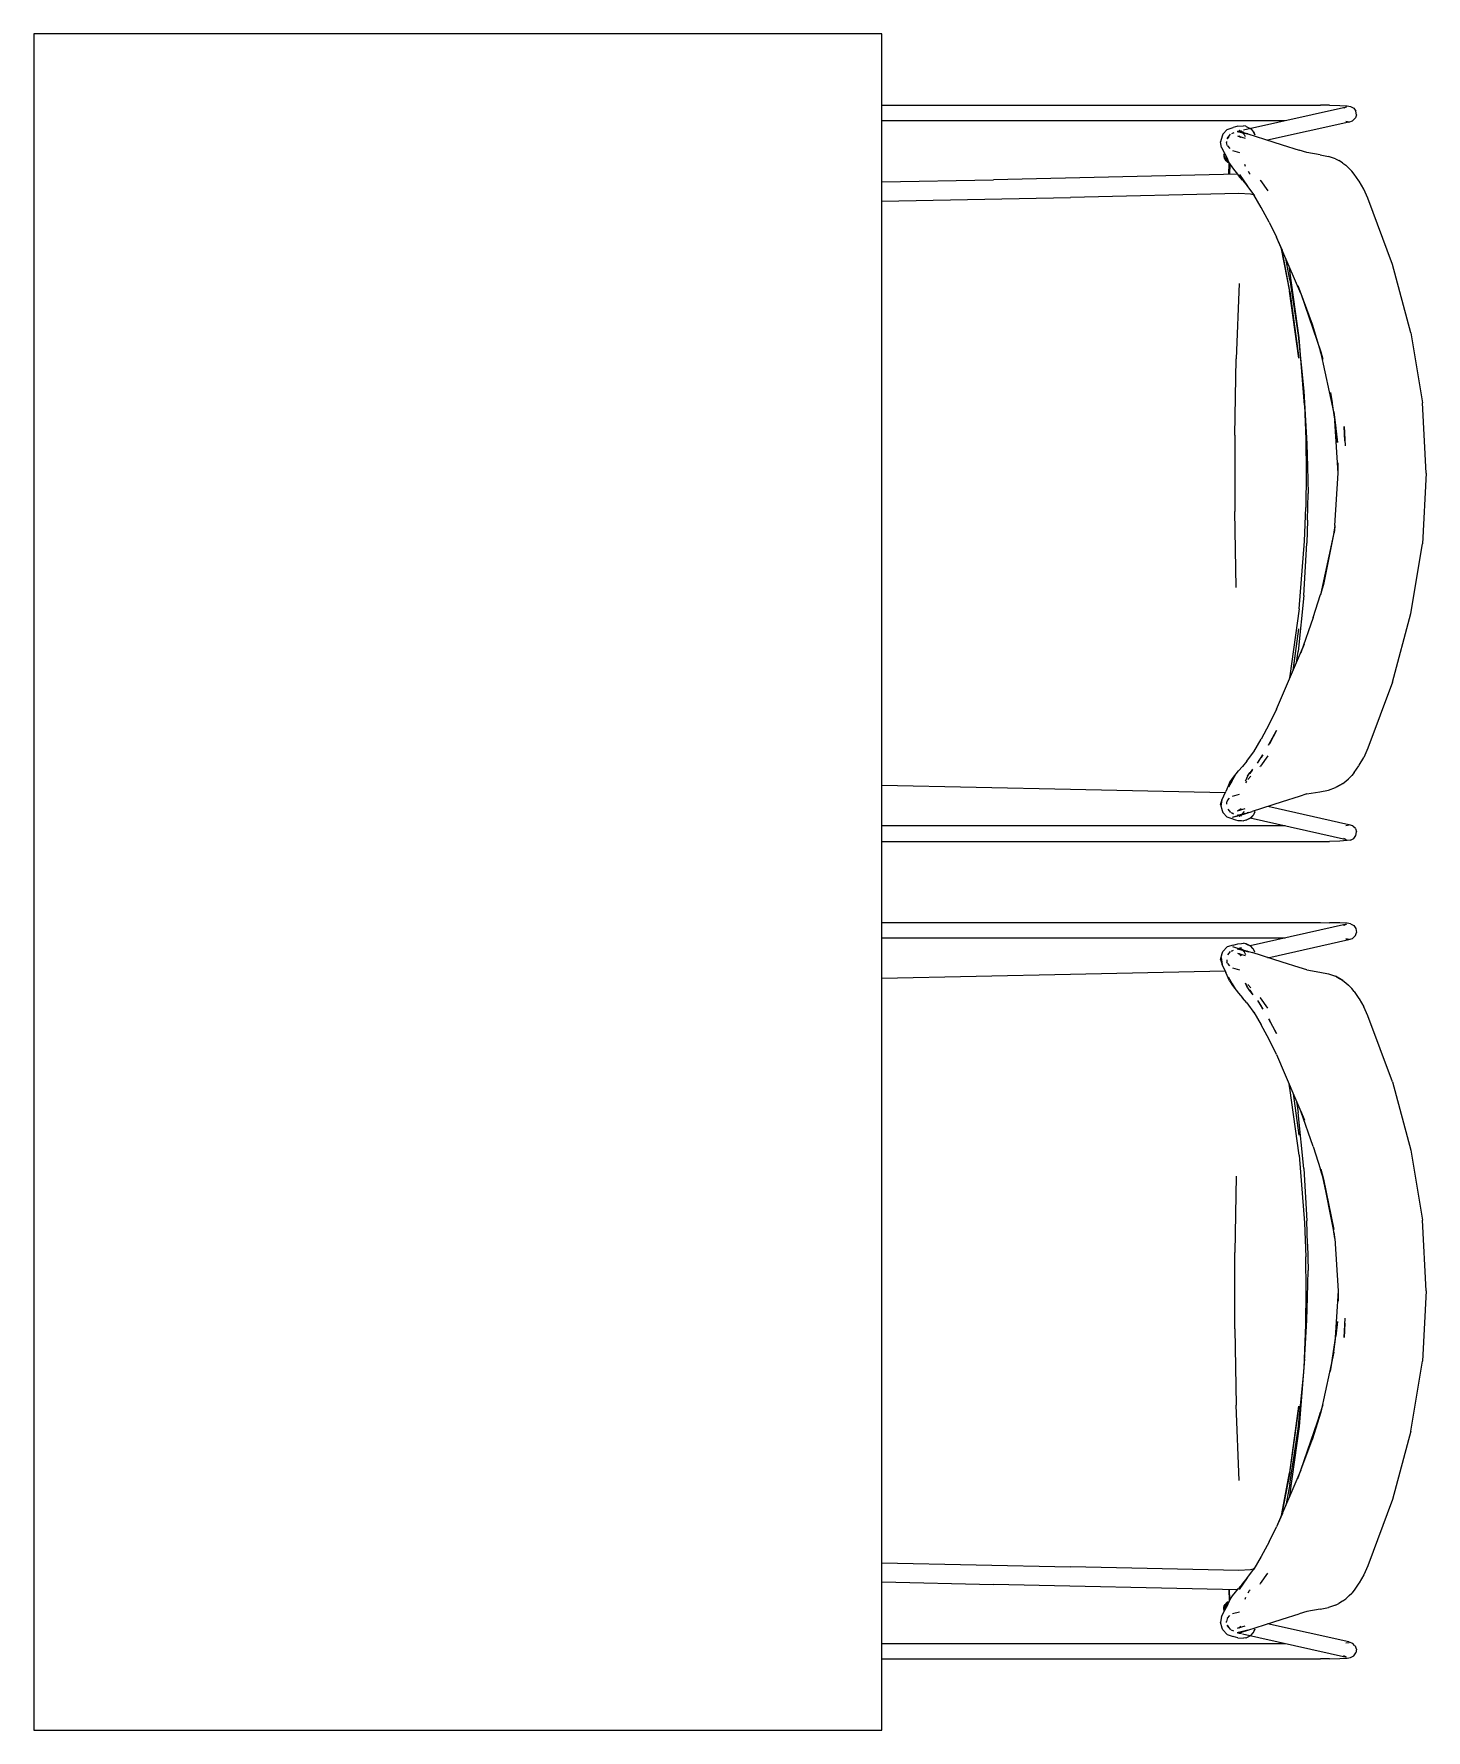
# Model space of a CAD drawing. Header units: millimetres. Extents: x 90978 to 295199, y -4084 to 97293.
# Drawn here: x 228800 to 229785, y 22936 to 24136 of the extents above; entities that cross this region are included whole.
import ezdxf

# ---------------------------------------------------------------- set-up
doc = ezdxf.new("R2010")
doc.units = ezdxf.units.MM
doc.header["$MEASUREMENT"] = 0
doc.layers.add('G-IMPT', color=8, linetype='CONTINUOUS', lineweight=9)
doc.layers.add('I-FURN', color=8, linetype='CONTINUOUS', lineweight=9)

msp = doc.modelspace()

# ---------------------------------------------------------------- linework, layer by layer
at = {"layer": 'G-IMPT'}
for p, q in [((229399.9, 24085.6), (229710.4, 24085.6)), ((229655.9, 24068.1), (229728.8, 24084.5)), ((229716.7, 24085.6), (229710.4, 24085.6)), ((229716.7, 24085.6), (229723.9, 24085.4)), ((229723.9, 24085.4), (229729.1, 24085.1)), ((229728.8, 24084.5), (229726.7, 24083.5)), ((229729.1, 24085.1), (229731.5, 24084.8)), ((229731.5, 24084.8), (229733.9, 24083.6)), ((229399.9, 24074.7), (229685.3, 24074.7)), ((229730.4, 24073.7), (229672.8, 24060.8)), ((229726.9, 24083.7), (229726.7, 24083.5)), ((229728.1, 24074.4), (229730.6, 24073.9)), ((229728.3, 24074.3), (229730.6, 24073.9)), ((229730.4, 24073.7), (229732.9, 24074.5)), ((229734.7, 24076.3), (229732.9, 24074.5)), ((229732.9, 24074.5), (229733.2, 24074.8)), ((229733.9, 24083.6), (229735.4, 24081.4)), ((229734.7, 24076.3), (229735, 24076.6)), ((229735.7, 24078.8), (229735, 24076.6)), ((229735.7, 24078.8), (229735.4, 24081.4)), ((229640.6, 24063.8), (229639.5, 24059.6)), ((229641.1, 24065.2), (229640.6, 24063.8)), ((229644.2, 24068.4), (229641.1, 24065.2)), ((229644.2, 24068.4), (229648.5, 24069.8)), ((229645.4, 24063.4), (229644.2, 24061.8)), ((229644.2, 24061.8), (229645, 24062.9)), ((229644.4, 24062.4), (229646.6, 24065)), ((229645.4, 24063.4), (229645, 24062.9)), ((229648.9, 24066.1), (229647.2, 24065.3)), ((229648.4, 24065.8), (229647.2, 24065.3)), ((229651.7, 24070.8), (229648.5, 24069.8)), ((229658.9, 24065.4), (229651.4, 24067.1)), ((229651.4, 24067.1), (229659.6, 24065.1)), ((229651.5, 24064), (229653.6, 24063)), ((229651.5, 24064), (229657, 24062.4)), ((229651.7, 24070.8), (229655.7, 24071)), ((229652.4, 24067.3), (229651.8, 24067.1)), ((229652.4, 24067.3), (229651.8, 24067.1)), ((229652.4, 24067.3), (229651.8, 24067.1)), ((229652.4, 24067.3), (229654.4, 24067.8)), ((229656, 24066.2), (229652.8, 24067.7)), ((229654.9, 24066.4), (229652.8, 24067.7)), ((229653.8, 24062.7), (229652.8, 24063.7)), ((229652.8, 24063.7), (229653.6, 24063)), ((229653.8, 24062.7), (229653.2, 24063.4)), ((229656, 24066.2), (229653.7, 24067)), ((229653.7, 24067), (229659.6, 24065.1)), ((229654.9, 24066.4), (229656.3, 24064.9)), ((229657.4, 24070.7), (229655.7, 24071)), ((229657.3, 24063.2), (229656.6, 24064.6)), ((229657.4, 24070.7), (229657.7, 24070.6)), ((229657.7, 24070.6), (229660.6, 24069.2)), ((229658.9, 24065.4), (229670.7, 24061.5)), ((229660.9, 24069), (229660.6, 24069.2)), ((229660.9, 24069), (229662.7, 24067.1)), ((229663.9, 24064.7), (229662.7, 24067.1)), ((229662.8, 24066.9), (229662.7, 24067.1)), ((229663.9, 24064.6), (229662.7, 24067.1)), ((229662.8, 24066.9), (229663.9, 24064.6)), ((229663.9, 24064.7), (229663.9, 24064.6)), ((229670.7, 24061.5), (229683.1, 24057.6)), ((229640.3, 24055.6), (229639.5, 24059.6)), ((229640.3, 24055.6), (229644.7, 24047.1)), ((229643.7, 24059.9), (229643.8, 24059.3)), ((229645.9, 24044.3), (229643.7, 24049.1)), ((229643.7, 24049.1), (229644.7, 24047.1)), ((229644.2, 24057.3), (229643.8, 24059.3)), ((229644.5, 24056.8), (229644.2, 24057.3)), ((229644.5, 24056.8), (229646.2, 24054.9)), ((229648.1, 24053.5), (229652.9, 24052.2)), ((229683.1, 24057.6), (229695.1, 24053.8)), ((229700.7, 24052.1), (229695.1, 24053.8)), ((229710, 24050.5), (229700.7, 24052.1)), ((229710, 24050.5), (229716, 24049.4)), ((229720.9, 24047.6), (229716, 24049.4)), ((229651.8, 24036.8), (229478.9, 24032.9)), ((229645.4, 24036.6), (229645.7, 24044.7)), ((229646.1, 24043.9), (229645.8, 24037.7)), ((229646.1, 24043.9), (229645.8, 24036.6)), ((229645.9, 24044.3), (229647.9, 24041.2)), ((229647.9, 24041.2), (229652.2, 24035.8)), ((229651.8, 24036.8), (229651.8, 24036.8)), ((229653, 24036.6), (229658.1, 24028.8)), ((229653, 24036.6), (229658.6, 24028.3)), ((229657.3, 24042.2), (229656.7, 24043.7)), ((229659, 24039), (229660.1, 24037.4)), ((229660.5, 24036.8), (229660.1, 24037.4)), ((229720.9, 24047.6), (229723.2, 24046.4)), ((229725.8, 24044.9), (229723.2, 24046.4)), ((229726.2, 24044.6), (229725.8, 24044.9)), ((229726.2, 24044.6), (229728.1, 24043.1)), ((229728.1, 24043.1), (229730.6, 24040.9)), ((229730.6, 24040.9), (229732.4, 24039)), ((229734.1, 24036.9), (229732.4, 24039)), ((229737.5, 24032.1), (229734.1, 24036.9)), ((229399.9, 24031.3), (229478.9, 24032.9)), ((229655.1, 24032.6), (229652.2, 24035.8)), ((229655.1, 24032.6), (229658.6, 24028.3)), ((229658.1, 24028.8), (229663.6, 24021.5)), ((229667.5, 24032.9), (229667.8, 24032.4)), ((229667.8, 24032.4), (229673.1, 24025.1)), ((229737.5, 24032.1), (229737.7, 24031.8)), ((229740.9, 24026.2), (229737.7, 24031.8)), ((229743.7, 24019.8), (229740.9, 24026.2)), ((229399.9, 24017.7), (229533.5, 24020.4)), ((229652.4, 24023.1), (229533.5, 24020.4)), ((229660.7, 24022.7), (229652.4, 24023.1)), ((229663.6, 24022), (229660.7, 24022.7)), ((229668.4, 24013.3), (229663, 24022.2)), ((229663.6, 24021.5), (229663, 24022.2)), ((229673.9, 24002.8), (229668.4, 24013.3)), ((229761.3, 23972.9), (229743.7, 24019.8)), ((229673.9, 24002.8), (229679.1, 23992.2)), ((229683.3, 23982.9), (229679.1, 23992.2)), ((229683.3, 23982.9), (229679.2, 23992.3)), ((229696.4, 23952.3), (229679.2, 23992.3)), ((229682.7, 23984.2), (229688.4, 23954)), ((229688.5, 23953.9), (229682.7, 23984.1)), ((229688.6, 23962.1), (229685.7, 23977.2)), ((229688.7, 23968.4), (229688.3, 23970.5)), ((229695.1, 23921.1), (229688.7, 23968.4)), ((229774.3, 23924.5), (229761.3, 23972.9)), ((229652.8, 23959.4), (229650.7, 23906.1)), ((229694.9, 23906.7), (229688.4, 23954)), ((229688.5, 23953.9), (229694.9, 23906.7)), ((229688.6, 23962.1), (229694.5, 23922.9)), ((229694.2, 23958), (229696.4, 23952.3)), ((229694.2, 23958), (229696.4, 23952.3)), ((229696.4, 23952.3), (229710.5, 23911.1)), ((229696.4, 23952.3), (229704.4, 23930.8)), ((229696.4, 23952.3), (229704.4, 23930.8)), ((229710.5, 23911.1), (229704.4, 23930.8)), ((229704.4, 23930.8), (229710.4, 23911.1)), ((229694.5, 23922.9), (229698.6, 23883.2)), ((229698.9, 23873.3), (229695.1, 23921.1)), ((229774.3, 23924.5), (229782.4, 23875.1)), ((229649.7, 23852.2), (229650.7, 23906.1)), ((229711.9, 23905.9), (229710.4, 23911.1)), ((229719.8, 23868.6), (229710.5, 23911.1)), ((229710.5, 23911.1), (229711.9, 23905.9)), ((229698.6, 23883.2), (229700.7, 23846.1)), ((229717.3, 23882.4), (229718.6, 23875.2)), ((229717.3, 23882.4), (229719.4, 23868.3)), ((229698.9, 23873.3), (229699.9, 23849.3)), ((229719.4, 23868.3), (229721.1, 23857.2)), ((229719.8, 23868.6), (229722.2, 23847)), ((229719.8, 23868.6), (229721.1, 23857.2)), ((229785, 23825.2), (229782.4, 23875.1)), ((229722.8, 23825.2), (229720.5, 23862.2)), ((229720.5, 23862.2), (229721.1, 23857.2)), ((229722.2, 23847), (229721.1, 23857.2)), ((229727.6, 23848.1), (229727, 23858.3)), ((229727, 23858.3), (229727.7, 23844.7)), ((229649.7, 23852.2), (229649.7, 23798.2)), ((229699.9, 23849.3), (229700.2, 23825.2)), ((229700.7, 23846.1), (229701.1, 23829.8)), ((229722.8, 23825.2), (229722.7, 23832.6)), ((229722.8, 23825.2), (229722.7, 23832.6)), ((229700.2, 23825.2), (229699.9, 23801.1)), ((229701.1, 23829.8), (229701.5, 23811)), ((229720.4, 23788.3), (229722.8, 23825.2)), ((229785, 23825.2), (229782.4, 23775.3)), ((229701.1, 23792.1), (229701.5, 23811)), ((229650.7, 23744.3), (229649.7, 23798.2)), ((229698.9, 23777.1), (229699.9, 23801.1)), ((229701.1, 23792.1), (229700.7, 23775.8)), ((229720.5, 23788.2), (229719.4, 23781.9)), ((229720.4, 23788.3), (229719.9, 23782.9)), ((229720.5, 23788.2), (229720.1, 23784.8)), ((229695.1, 23729.3), (229698.9, 23777.1)), ((229698.6, 23738.8), (229700.7, 23775.8)), ((229710.5, 23739.3), (229719.8, 23781.8)), ((229719.4, 23781.9), (229712.4, 23746.4)), ((229712.4, 23746.4), (229719.8, 23781.8)), ((229774.3, 23725.9), (229782.4, 23775.3)), ((229698.6, 23738.8), (229694.5, 23699)), ((229705, 23723.2), (229710.2, 23739.4)), ((229712.4, 23746.4), (229710.2, 23739.4)), ((229710.5, 23739.3), (229712.4, 23746.4)), ((229695.1, 23729.3), (229688.7, 23682)), ((229761.3, 23677.5), (229774.3, 23725.9)), ((229690.9, 23685.6), (229694.9, 23715.2)), ((229690.9, 23685.5), (229694.9, 23715.2)), ((229705, 23723.2), (229696.4, 23698.1)), ((229679.1, 23658.2), (229699, 23704.6)), ((229696.4, 23698.1), (229699, 23704.6)), ((229693.4, 23691.4), (229694.5, 23699)), ((229688.7, 23682), (229688.2, 23679.3)), ((229761.3, 23677.5), (229743.8, 23630.7)), ((229679.1, 23658.2), (229673.9, 23647.6)), ((229673.9, 23647.6), (229668.4, 23637.1)), ((229673.6, 23632.8), (229679.1, 23643.2)), ((229679.1, 23643.2), (229674.1, 23633.7)), ((229658.1, 23621.6), (229663.6, 23628.9)), ((229663, 23628.2), (229668.4, 23637.1)), ((229663, 23628.2), (229663.6, 23628.9)), ((229673.6, 23632.8), (229674.1, 23633.7)), ((229743.8, 23630.7), (229740.9, 23624.2)), ((229652.2, 23614.6), (229655.1, 23617.8)), ((229658.1, 23621.6), (229655.1, 23617.8)), ((229665.6, 23620), (229669.6, 23625.9)), ((229665.6, 23620), (229668.3, 23624)), ((229667.5, 23617.5), (229667.8, 23618)), ((229673.1, 23625.3), (229667.8, 23618)), ((229669.6, 23625.9), (229668.3, 23624)), ((229734.1, 23613.5), (229737.5, 23618.3)), ((229737.7, 23618.6), (229737.5, 23618.3)), ((229737.7, 23618.6), (229740.9, 23624.2)), ((229533.5, 23601.5), (229399.9, 23604.2)), ((229645.9, 23606.1), (229643.4, 23600)), ((229650, 23611.6), (229645.2, 23603.3)), ((229647.7, 23607.9), (229645.2, 23603.3)), ((229645.9, 23606.1), (229647.9, 23609.2)), ((229647.7, 23607.9), (229650, 23611.6)), ((229647.9, 23609.2), (229652.2, 23614.6)), ((229657.1, 23607.7), (229659, 23611.4)), ((229658.7, 23610.9), (229657.1, 23607.7)), ((229658, 23607.3), (229657.2, 23606.1)), ((229658.7, 23610.9), (229660.5, 23613.6)), ((229658.7, 23610.9), (229660.1, 23613)), ((229658.7, 23610.9), (229659, 23611.4)), ((229658.8, 23608.5), (229661, 23610.9)), ((229660.1, 23613), (229660.5, 23613.6)), ((229660.3, 23612.7), (229662.4, 23615.8)), ((229662, 23615.2), (229660.3, 23612.7)), ((229662, 23615.2), (229662.4, 23615.8)), ((229726.2, 23605.8), (229720.9, 23602.8)), ((229723.2, 23604), (229720.9, 23602.8)), ((229721.9, 23603.4), (229726.2, 23605.8)), ((229725.8, 23605.5), (229723.2, 23604)), ((229726.2, 23605.8), (229725.8, 23605.5)), ((229726.2, 23605.8), (229728.1, 23607.3)), ((229728.1, 23607.3), (229730, 23609)), ((229730.6, 23609.5), (229730, 23609)), ((229730.6, 23609.5), (229732.4, 23611.4)), ((229734.1, 23613.5), (229732.4, 23611.4)), ((229642.9, 23599.1), (229533.5, 23601.5)), ((229639.5, 23590.8), (229640.7, 23594.4)), ((229639.9, 23589.4), (229640.7, 23594.4)), ((229639.9, 23589.4), (229640.4, 23594)), ((229640.4, 23594), (229643.4, 23600)), ((229643.9, 23591.1), (229644, 23592.7)), ((229644.5, 23593.6), (229644, 23592.7)), ((229644.5, 23593.6), (229646, 23595.3)), ((229648.1, 23596.8), (229652.9, 23598.2)), ((229683.1, 23592.8), (229662, 23586)), ((229695.1, 23596.6), (229683.1, 23592.8)), ((229700.7, 23598.3), (229695.1, 23596.6)), ((229700.7, 23598.3), (229709.9, 23599.9)), ((229709.9, 23599.9), (229716, 23601)), ((229716, 23601), (229720.9, 23602.8)), ((229721.9, 23603.4), (229720.9, 23602.8)), ((229639.5, 23590.8), (229640.6, 23586.6)), ((229640.6, 23586.6), (229641.1, 23585.2)), ((229641.1, 23585.2), (229644.2, 23582)), ((229648.5, 23580.6), (229644.2, 23582)), ((229644.7, 23587.6), (229646.7, 23585.3)), ((229648.4, 23584.6), (229647.2, 23585)), ((229647.2, 23585), (229648.8, 23584.3)), ((229648.1, 23581.8), (229656, 23584.2)), ((229648.1, 23581.8), (229653.7, 23583.4)), ((229648.5, 23580.6), (229651.7, 23579.6)), ((229651.4, 23583.3), (229659.5, 23585.3)), ((229651.4, 23583.3), (229658.3, 23585)), ((229651.5, 23586.4), (229657, 23588)), ((229651.5, 23586.4), (229653.9, 23587.7)), ((229651.8, 23583.3), (229652.5, 23583.1)), ((229652.5, 23583.1), (229651.8, 23583.3)), ((229652.5, 23583.1), (229651.8, 23583.3)), ((229654.4, 23582.6), (229652.5, 23583.1)), ((229652.8, 23586.7), (229654.2, 23588.1)), ((229652.8, 23586.7), (229653.9, 23587.7)), ((229652.8, 23582.7), (229656, 23584.2)), ((229652.8, 23582.7), (229654.9, 23584)), ((229654.2, 23588.1), (229653.3, 23587.1)), ((229653.7, 23583.4), (229662, 23586)), ((229654.9, 23584), (229656.6, 23585.8)), ((229657.4, 23579.7), (229660.9, 23581.4)), ((229657.4, 23579.7), (229660.6, 23581.2)), ((229660.9, 23581.4), (229657.7, 23579.8)), ((229659.5, 23585.3), (229658.3, 23585)), ((229660.6, 23581.2), (229662.7, 23583.3)), ((229662.4, 23583), (229660.6, 23581.2)), ((229660.9, 23581.4), (229660.6, 23581.2)), ((229728.8, 23565.9), (229660.6, 23581.2)), ((229662.4, 23583), (229660.9, 23581.4)), ((229662.8, 23583.5), (229662.7, 23583.3)), ((229663.9, 23585.7), (229662.8, 23583.5)), ((229663.9, 23585.7), (229663.9, 23585.8)), ((229673, 23589.6), (229730.4, 23576.7)), ((229685.3, 23575.7), (229399.9, 23575.7)), ((229651.7, 23579.6), (229654.5, 23579.5)), ((229654.5, 23579.5), (229655.7, 23579.4)), ((229657.4, 23579.7), (229655.7, 23579.4)), ((229657.4, 23579.7), (229657.7, 23579.8)), ((229728.1, 23576), (229730.6, 23576.5)), ((229728.3, 23576.1), (229730.6, 23576.5)), ((229730.4, 23576.7), (229732.9, 23575.9)), ((229732.9, 23575.9), (229733.2, 23575.6)), ((229735, 23573.8), (229733.2, 23575.6)), ((229733.9, 23566.8), (229735.4, 23569)), ((229735, 23573.8), (229735.7, 23571.6)), ((229735.4, 23569), (229735.7, 23571.6)), ((229399.9, 23564.8), (229710.4, 23564.8)), ((229710.4, 23564.8), (229716.7, 23564.8)), ((229723.9, 23565), (229716.7, 23564.8)), ((229729.1, 23565.3), (229723.9, 23565)), ((229728.8, 23565.9), (229726.7, 23566.9)), ((229726.7, 23566.9), (229726.9, 23566.7)), ((229731.5, 23565.6), (229729.1, 23565.3)), ((229731.5, 23565.6), (229733.9, 23566.8)), ((229399.9, 23507.3), (229710.4, 23507.3)), ((229685.3, 23496.4), (229399.9, 23496.4)), ((229728.8, 23506.2), (229660.6, 23490.8)), ((229710.4, 23507.3), (229716.7, 23507.2)), ((229723.9, 23507.1), (229716.7, 23507.2)), ((229729.1, 23506.8), (229723.9, 23507.1)), ((229728.8, 23506.2), (229726.7, 23505.2)), ((229726.7, 23505.2), (229726.9, 23505.4)), ((229728.1, 23496.1), (229730.6, 23495.6)), ((229731.5, 23506.4), (229729.1, 23506.8)), ((229730.4, 23495.3), (229732.9, 23496.1)), ((229731.5, 23506.4), (229733.9, 23505.2)), ((229732.9, 23496.1), (229733.2, 23496.4)), ((229735, 23498.3), (229733.2, 23496.4)), ((229733.9, 23505.2), (229735.4, 23503.1)), ((229735, 23498.3), (229735.7, 23500.4)), ((229735.4, 23503.1), (229735.7, 23500.4)), ((229639.5, 23481.3), (229640.6, 23485.5)), ((229640.6, 23485.5), (229641.1, 23486.8)), ((229641.1, 23486.8), (229644.2, 23490.1)), ((229648.5, 23491.4), (229644.2, 23490.1)), ((229644.7, 23484.5), (229646.7, 23486.8)), ((229647.2, 23487), (229648.8, 23487.8)), ((229648.4, 23487.5), (229647.2, 23487)), ((229648.1, 23490.3), (229653.7, 23488.6)), ((229648.1, 23490.3), (229656, 23487.9)), ((229648.5, 23491.4), (229651.7, 23492.4)), ((229651.4, 23488.8), (229659.5, 23486.7)), ((229651.4, 23488.8), (229658.3, 23487.1)), ((229651.5, 23485.6), (229653.9, 23484.4)), ((229651.5, 23485.6), (229657, 23484.1)), ((229651.7, 23492.4), (229654.5, 23492.6)), ((229651.8, 23488.8), (229652.5, 23489)), ((229652.5, 23489), (229651.8, 23488.8)), ((229652.5, 23489), (229651.8, 23488.8)), ((229654.4, 23489.4), (229652.5, 23489)), ((229652.8, 23489.4), (229654.9, 23488.1)), ((229652.8, 23489.4), (229656, 23487.9)), ((229652.8, 23485.4), (229653.9, 23484.4)), ((229652.8, 23485.4), (229654.2, 23483.9)), ((229654.2, 23483.9), (229653.3, 23485)), ((229653.7, 23488.6), (229662, 23486.1)), ((229654.5, 23492.6), (229655.7, 23492.7)), ((229654.9, 23488.1), (229656.6, 23486.3)), ((229657.4, 23492.4), (229655.7, 23492.7)), ((229657.5, 23484.4), (229656.6, 23486.3)), ((229657.4, 23492.4), (229660.9, 23490.7)), ((229657.4, 23492.4), (229657.7, 23492.3)), ((229657.4, 23492.4), (229660.6, 23490.9)), ((229660.9, 23490.7), (229657.7, 23492.3)), ((229659.5, 23486.7), (229658.3, 23487.1)), ((229662.4, 23489.1), (229660.6, 23490.9)), ((229660.9, 23490.7), (229660.6, 23490.9)), ((229660.6, 23490.9), (229662.7, 23488.8)), ((229662.4, 23489.1), (229660.9, 23490.7)), ((229683.1, 23479.3), (229662, 23486.1)), ((229662.8, 23488.6), (229662.7, 23488.8)), ((229663.9, 23486.4), (229662.8, 23488.6)), ((229663.9, 23486.4), (229663.9, 23486.3)), ((229673, 23482.5), (229730.4, 23495.3)), ((229728.3, 23495.9), (229730.6, 23495.6)), ((229642.9, 23473), (229533.5, 23470.5)), ((229639.5, 23481.3), (229640.7, 23477.6)), ((229639.9, 23482.7), (229640.7, 23477.6)), ((229639.9, 23482.7), (229640.4, 23478)), ((229640.4, 23478), (229643.4, 23472)), ((229645.9, 23466), (229643.4, 23472)), ((229643.9, 23481), (229644, 23479.4)), ((229644.5, 23478.4), (229644, 23479.4)), ((229644.5, 23478.4), (229646, 23476.8)), ((229648.1, 23475.2), (229652.9, 23473.9)), ((229695.1, 23475.5), (229683.1, 23479.3)), ((229700.7, 23473.8), (229695.1, 23475.5)), ((229700.7, 23473.8), (229709.9, 23472.2)), ((229709.9, 23472.2), (229716, 23471.1)), ((229533.5, 23470.5), (229399.9, 23467.8)), ((229647.7, 23464.1), (229645.2, 23468.8)), ((229650, 23460.5), (229645.2, 23468.8)), ((229645.9, 23466), (229647.9, 23462.9)), ((229647.7, 23464.1), (229650, 23460.5)), ((229647.9, 23462.9), (229652.2, 23457.4)), ((229658.7, 23461.2), (229657.1, 23464.4)), ((229657.1, 23464.4), (229659, 23460.6)), ((229658.7, 23461.2), (229659, 23460.6)), ((229658.7, 23461.2), (229660.1, 23459)), ((229658.7, 23461.2), (229660.5, 23458.5)), ((229658.8, 23463.5), (229661, 23461.1)), ((229716, 23471.1), (229720.9, 23469.3)), ((229721.9, 23468.7), (229720.9, 23469.3)), ((229726.2, 23466.3), (229720.9, 23469.3)), ((229723.2, 23468.1), (229720.9, 23469.3)), ((229721.9, 23468.7), (229726.2, 23466.3)), ((229725.8, 23466.5), (229723.2, 23468.1)), ((229726.2, 23466.3), (229725.8, 23466.5)), ((229726.2, 23466.3), (229728.1, 23464.8)), ((229728.1, 23464.8), (229730, 23463)), ((229730.6, 23462.5), (229730, 23463)), ((229730.6, 23462.5), (229732.4, 23460.7)), ((229734.1, 23458.6), (229732.4, 23460.7)), ((229652.2, 23457.4), (229655.1, 23454.2)), ((229658.1, 23450.5), (229655.1, 23454.2)), ((229658.1, 23450.5), (229663.6, 23443.1)), ((229660.1, 23459), (229660.5, 23458.5)), ((229662, 23456.9), (229660.3, 23459.4)), ((229660.3, 23459.4), (229662.4, 23456.3)), ((229662, 23456.9), (229662.4, 23456.3)), ((229665.6, 23452.1), (229669.6, 23446.1)), ((229665.6, 23452.1), (229668.3, 23448.1)), ((229667.5, 23454.6), (229667.8, 23454.1)), ((229673.1, 23446.8), (229667.8, 23454.1)), ((229669.6, 23446.1), (229668.3, 23448.1)), ((229734.1, 23458.6), (229737.5, 23453.7)), ((229737.7, 23453.4), (229737.5, 23453.7)), ((229737.7, 23453.4), (229740.9, 23447.8)), ((229663, 23443.9), (229663.6, 23443.1)), ((229663, 23443.9), (229668.4, 23434.9)), ((229673.6, 23439.3), (229679.1, 23428.9)), ((229673.6, 23439.3), (229674.1, 23438.3)), ((229679.1, 23428.9), (229674.1, 23438.3)), ((229743.8, 23441.3), (229740.9, 23447.8)), ((229761.3, 23394.6), (229743.8, 23441.3)), ((229673.9, 23424.5), (229668.4, 23434.9)), ((229679.1, 23413.9), (229673.9, 23424.5)), ((229679.1, 23413.9), (229699, 23367.5)), ((229688.7, 23390.1), (229688.2, 23392.7)), ((229695.1, 23342.8), (229688.7, 23390.1)), ((229761.3, 23394.6), (229774.3, 23346.2)), ((229690.9, 23386.5), (229694.9, 23356.9)), ((229690.9, 23386.5), (229694.9, 23356.9)), ((229693.4, 23380.7), (229694.5, 23373)), ((229698.6, 23333.3), (229694.5, 23373)), ((229705, 23348.9), (229696.4, 23373.9)), ((229696.4, 23373.9), (229699, 23367.5)), ((229695.1, 23342.8), (229698.9, 23295)), ((229705, 23348.9), (229710.2, 23332.7)), ((229774.3, 23346.2), (229782.4, 23296.8)), ((229698.6, 23333.3), (229700.7, 23296.2)), ((229712.4, 23325.7), (229710.2, 23332.7)), ((229710.5, 23332.8), (229712.4, 23325.7)), ((229710.5, 23332.8), (229719.8, 23290.2)), ((229650.7, 23327.8), (229649.7, 23273.9)), ((229719.4, 23290.2), (229712.4, 23325.7)), ((229712.4, 23325.7), (229719.8, 23290.2)), ((229698.9, 23295), (229699.9, 23270.9)), ((229701.1, 23279.9), (229700.7, 23296.2)), ((229785, 23246.9), (229782.4, 23296.8)), ((229720.5, 23283.8), (229719.4, 23290.2)), ((229720.4, 23283.8), (229720, 23288)), ((229720.5, 23283.8), (229720.1, 23287.3)), ((229720.4, 23283.8), (229722.8, 23246.9)), ((229649.7, 23219.8), (229649.7, 23273.9)), ((229700.2, 23246.9), (229699.9, 23270.9)), ((229701.1, 23279.9), (229701.5, 23261.1)), ((229701.1, 23242.2), (229701.5, 23261.1)), ((229699.9, 23222.8), (229700.2, 23246.9)), ((229722.8, 23246.9), (229720.5, 23209.9)), ((229722.8, 23246.9), (229722.7, 23239.4)), ((229722.8, 23246.9), (229722.7, 23239.4)), ((229785, 23246.9), (229782.4, 23197)), ((229700.7, 23226), (229701.1, 23242.2)), ((229698.6, 23188.9), (229700.7, 23226)), ((229698.9, 23198.7), (229699.9, 23222.8)), ((229719.8, 23203.5), (229722.2, 23225.1)), ((229722.2, 23225.1), (229721.1, 23214.8)), ((229727, 23213.8), (229727.7, 23227.4)), ((229727.6, 23224), (229727, 23213.8)), ((229649.7, 23219.8), (229650.7, 23165.9)), ((229719.4, 23203.8), (229721.1, 23214.8)), ((229719.8, 23203.5), (229721.1, 23214.8)), ((229720.5, 23209.9), (229721.1, 23214.8)), ((229698.9, 23198.7), (229695.1, 23150.9)), ((229719.8, 23203.5), (229710.5, 23161)), ((229717.3, 23189.7), (229719.4, 23203.8)), ((229717.3, 23189.7), (229718.6, 23196.8)), ((229774.3, 23147.6), (229782.4, 23197)), ((229694.5, 23149.1), (229698.6, 23188.9)), ((229652.8, 23112.7), (229650.7, 23165.9)), ((229694.9, 23165.3), (229688.4, 23118)), ((229688.5, 23118.2), (229694.9, 23165.3)), ((229696.4, 23119.8), (229710.5, 23161)), ((229710.5, 23161), (229704.4, 23141.3)), ((229704.4, 23141.3), (229710.4, 23161)), ((229711.9, 23166.2), (229710.4, 23161)), ((229710.5, 23161), (229711.9, 23166.2)), ((229688.6, 23110), (229694.5, 23149.1)), ((229695.1, 23150.9), (229688.7, 23103.6)), ((229696.4, 23119.8), (229704.4, 23141.3)), ((229696.4, 23119.8), (229704.4, 23141.3)), ((229774.3, 23147.6), (229761.3, 23099.1)), ((229696.4, 23119.8), (229679.2, 23079.8)), ((229688.5, 23118.2), (229682.7, 23087.9)), ((229682.7, 23087.9), (229688.4, 23118)), ((229694.2, 23114), (229696.4, 23119.8)), ((229694.2, 23114), (229696.4, 23119.8)), ((229688.6, 23110), (229685.7, 23094.9)), ((229688.7, 23103.6), (229688.1, 23100.4)), ((229683.3, 23089.2), (229679.1, 23079.8)), ((229683.3, 23089.2), (229679.2, 23079.8)), ((229761.3, 23099.1), (229743.7, 23052.3)), ((229673.9, 23069.2), (229679.1, 23079.8)), ((229673.9, 23069.2), (229668.4, 23058.8)), ((229399.9, 23054.3), (229533.5, 23051.6)), ((229668.4, 23058.8), (229663, 23049.8)), ((229743.7, 23052.3), (229740.9, 23045.9)), ((229399.9, 23040.8), (229478.9, 23039.1)), ((229652.4, 23049), (229533.5, 23051.6)), ((229660.7, 23049.4), (229652.4, 23049)), ((229653, 23035.5), (229658.6, 23043.7)), ((229653, 23035.5), (229658.1, 23043.2)), ((229655.1, 23039.5), (229658.6, 23043.7)), ((229658.1, 23043.2), (229663.6, 23050.6)), ((229663.6, 23050.1), (229660.7, 23049.4)), ((229663.6, 23050.6), (229663, 23049.8)), ((229667.8, 23039.7), (229673.1, 23047)), ((229737.5, 23040), (229737.7, 23040.3)), ((229740.9, 23045.9), (229737.7, 23040.3)), ((229651.8, 23035.3), (229478.9, 23039.1)), ((229645.4, 23035.5), (229645.7, 23027.4)), ((229646.1, 23028.1), (229645.8, 23035.5)), ((229646.1, 23028.1), (229645.8, 23035.5)), ((229645.9, 23027.8), (229647.9, 23030.9)), ((229647.9, 23030.9), (229652.2, 23036.3)), ((229651.8, 23035.3), (229651.8, 23035.3)), ((229655.1, 23039.5), (229652.2, 23036.3)), ((229657.3, 23029.9), (229656.8, 23028.5)), ((229659, 23033.1), (229660.1, 23034.7)), ((229660.5, 23035.3), (229660.1, 23034.7)), ((229667.5, 23039.2), (229667.8, 23039.7)), ((229726.2, 23027.4), (229728.1, 23029)), ((229728.1, 23029), (229730.6, 23031.2)), ((229730.6, 23031.2), (229732.4, 23033)), ((229734.1, 23035.1), (229732.4, 23033)), ((229737.5, 23040), (229734.1, 23035.1)), ((229640.3, 23016.5), (229639.5, 23012.4)), ((229640.3, 23016.5), (229644.7, 23024.9)), ((229645.9, 23027.8), (229643.7, 23022.9)), ((229643.7, 23022.9), (229644.7, 23024.9)), ((229644.5, 23015.3), (229646.2, 23017.1)), ((229648.1, 23018.5), (229652.9, 23019.8)), ((229683.1, 23014.4), (229695.1, 23018.3)), ((229700.7, 23020), (229695.1, 23018.3)), ((229710, 23021.6), (229700.7, 23020)), ((229710, 23021.6), (229716, 23022.7)), ((229720.9, 23024.5), (229716, 23022.7)), ((229720.9, 23024.5), (229723.2, 23025.7)), ((229725.8, 23027.2), (229723.2, 23025.7)), ((229726.2, 23027.4), (229725.8, 23027.2)), ((229640.6, 23008.2), (229639.5, 23012.4)), ((229641.1, 23006.9), (229640.6, 23008.2)), ((229644.2, 23003.7), (229641.1, 23006.9)), ((229643.7, 23012.2), (229643.8, 23012.8)), ((229644.2, 23014.7), (229643.8, 23012.8)), ((229644.5, 23015.3), (229644.2, 23014.7)), ((229645.4, 23008.6), (229644.2, 23010.2)), ((229644.2, 23010.2), (229645, 23009.2)), ((229644.4, 23009.7), (229646.6, 23007)), ((229645.4, 23008.6), (229645, 23009.2)), ((229648.4, 23006.3), (229647.2, 23006.7)), ((229648.9, 23005.9), (229647.2, 23006.7)), ((229651.4, 23004.9), (229659.6, 23006.9)), ((229658.9, 23006.7), (229651.4, 23004.9)), ((229651.5, 23008.1), (229657, 23009.7)), ((229651.5, 23008.1), (229653.6, 23009.1)), ((229652.4, 23004.7), (229651.8, 23005)), ((229652.4, 23004.7), (229651.8, 23004.9)), ((229652.4, 23004.7), (229651.8, 23004.9)), ((229652.4, 23004.7), (229654.4, 23004.3)), ((229653.8, 23009.4), (229652.8, 23008.3)), ((229652.8, 23008.3), (229653.6, 23009.1)), ((229656, 23005.8), (229652.8, 23004.3)), ((229654.9, 23005.6), (229652.8, 23004.3)), ((229653.8, 23009.4), (229653.2, 23008.7)), ((229653.7, 23005.1), (229659.6, 23006.9)), ((229656, 23005.8), (229653.7, 23005.1)), ((229655.2, 23004.1), (229728.8, 22987.5)), ((229658.9, 23006.7), (229670.7, 23010.5)), ((229660.9, 23003), (229662.7, 23004.9)), ((229663.9, 23007.5), (229662.7, 23004.9)), ((229663.9, 23007.4), (229662.7, 23004.9)), ((229662.8, 23005.1), (229662.7, 23004.9)), ((229662.8, 23005.1), (229663.9, 23007.5)), ((229663.9, 23007.4), (229663.9, 23007.5)), ((229670.7, 23010.5), (229683.1, 23014.4)), ((229730.4, 22998.4), (229672.8, 23011.3)), ((229399.9, 22997.3), (229685.3, 22997.3)), ((229644.2, 23003.7), (229648.5, 23002.3)), ((229651.7, 23001.3), (229648.5, 23002.3)), ((229651.7, 23001.3), (229655.7, 23001.1)), ((229657.4, 23001.3), (229655.7, 23001.1)), ((229657.4, 23001.3), (229657.7, 23001.4)), ((229657.7, 23001.4), (229660.6, 23002.8)), ((229660.9, 23003), (229660.6, 23002.8)), ((229728.1, 22997.7), (229730.6, 22998.1)), ((229728.3, 22997.8), (229730.6, 22998.1)), ((229730.4, 22998.4), (229732.9, 22997.6)), ((229734.7, 22995.7), (229732.9, 22997.6)), ((229732.9, 22997.6), (229733.2, 22997.3)), ((229734.7, 22995.7), (229735, 22995.4)), ((229735.7, 22993.3), (229735, 22995.4)), ((229735.7, 22993.3), (229735.4, 22990.6)), ((229399.9, 22986.5), (229710.4, 22986.5)), ((229716.7, 22986.5), (229710.4, 22986.5)), ((229716.7, 22986.5), (229723.9, 22986.7)), ((229723.9, 22986.7), (229729.1, 22986.9)), ((229728.8, 22987.5), (229726.7, 22988.6)), ((229726.9, 22988.4), (229726.7, 22988.6)), ((229729.1, 22986.9), (229731.5, 22987.3)), ((229731.5, 22987.3), (229733.9, 22988.5)), ((229733.9, 22988.5), (229735.4, 22990.6))]:
    msp.add_line(p, q, dxfattribs=at)
at = {"layer": 'I-FURN'}
for p, q in [((229399.9, 24136), (228799.9, 24136)), ((228799.9, 24136), (228799.9, 22936)), ((229399.9, 22936), (229399.9, 24136)), ((229642.4, 24052), (229641.9, 24050.5)), ((229641.9, 24050.5), (229641.9, 24049.3)), ((229644.4, 24045.4), (229641.9, 24050.5)), ((229641.9, 24050.5), (229643.5, 24046.2)), ((229641.9, 24050.5), (229642.2, 24048.2)), ((229641.9, 24050.5), (229642.8, 24047.1)), ((229641.9, 24049.3), (229642.2, 24048.2)), ((229642.2, 24048.2), (229642.8, 24047.1)), ((229644.4, 24045.4), (229643.7, 24049.2)), ((229643.5, 24046.2), (229642.8, 24047.1)), ((229644.4, 24045.4), (229643.5, 24046.2)), ((229644.4, 24045.4), (229644.2, 24048)), ((229644.4, 24045.4), (229644.5, 24047.4)), ((229644.4, 24045.4), (229644.6, 24047.1)), ((229644.4, 24045.4), (229644.7, 24046.8)), ((229644.4, 24045.4), (229645.7, 24045.2)), ((229644.4, 23026.7), (229641.9, 23021.6)), ((229641.9, 23021.6), (229643.5, 23025.9)), ((229641.9, 23021.6), (229642.8, 23024.9)), ((229641.9, 23022.8), (229642.2, 23023.9)), ((229641.9, 23021.6), (229642.2, 23023.9)), ((229641.9, 23021.6), (229641.9, 23022.8)), ((229642.4, 23020), (229641.9, 23021.6)), ((229642.2, 23023.9), (229642.8, 23024.9)), ((229643.5, 23025.9), (229642.8, 23024.9)), ((229644.4, 23026.7), (229643.5, 23025.9)), ((229644.4, 23026.7), (229643.7, 23022.9)), ((229644.4, 23026.7), (229644.2, 23024.1)), ((229644.4, 23026.7), (229645.7, 23026.9)), ((229644.4, 23026.7), (229644.7, 23025.2)), ((229644.4, 23026.7), (229644.5, 23024.6)), ((229644.4, 23026.7), (229644.6, 23025)), ((228799.9, 22936), (229399.9, 22936))]:
    msp.add_line(p, q, dxfattribs=at)

doc.saveas('drawing.dxf')
